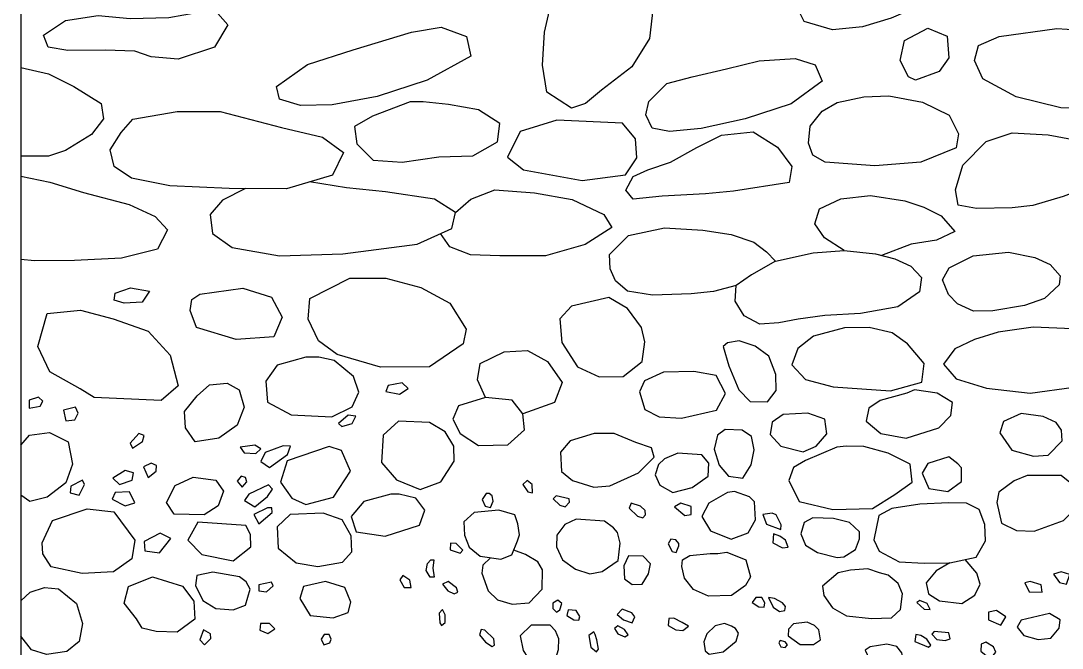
# Model space of a CAD drawing. Header units: millimetres. Extents: x 39 to 1913, y -1214 to 273.
# Drawn here: x 1462.43 to 1505.96, y 178.16 to 204.4 of the extents above; entities that cross this region are included whole.
import ezdxf

# ---------------------------------------------------------------- set-up
doc = ezdxf.new("R2010")
doc.units = ezdxf.units.MM

msp = doc.modelspace()

# ---------------------------------------------------------------- linework, layer by layer
at = {"color": 252}
for points in [[(1462.43, 262.8), (1462.43, 37.8), (1537.43, 37.8), (1537.43, 262.8)], [(1495.323, 205.694), (1496.499, 206.721), (1497.808, 207.764), (1498.967, 208.609), (1500.011, 209.338), (1500.939, 209.437), (1502.248, 208.642), (1503.358, 208.129), (1503.656, 207.499), (1502.397, 206.555), (1501.221, 205.76), (1500.028, 205.048), (1498.802, 204.518), (1497.609, 204.154), (1496.35, 204.021), (1495.173, 204.369), (1494.925, 204.883), (1495.323, 205.694)], [(1485.451, 200.755), (1484.418, 201.416), (1484.233, 202.554), (1484.312, 203.93), (1484.604, 205.2), (1484.974, 206.603), (1485.292, 207.714), (1485.768, 208.482), (1487.516, 208.693), (1488.31, 208.773), (1488.866, 208.297), (1488.998, 206.709), (1488.866, 204.989), (1488.707, 203.666), (1487.966, 202.475), (1486.695, 201.496), (1486.033, 200.94), (1485.451, 200.755)], [(1467.199, 203.127), (1465.961, 203.175), (1464.398, 203.159), (1463.567, 203.306), (1463.371, 203.81), (1464.3, 204.413), (1465.668, 204.625), (1467.004, 204.494), (1468.616, 204.543), (1469.871, 204.771), (1470.669, 204.706), (1471.076, 204.234), (1470.522, 203.306), (1469.007, 202.801), (1467.883, 202.899), (1467.199, 203.127)], [(1473.115, 201.654), (1474.412, 202.581), (1476.318, 203.189), (1478.753, 203.93), (1479.997, 204.142), (1481.056, 203.745), (1481.242, 202.925), (1479.415, 201.919), (1477.324, 201.231), (1475.444, 200.887), (1474.121, 200.861), (1473.247, 201.125), (1473.115, 201.654)], [(1501.148, 203.768), (1501.214, 202.854), (1500.815, 202.29), (1499.819, 201.924), (1499.536, 202.057), (1499.188, 202.738), (1499.37, 203.585), (1500.334, 204.1), (1501.148, 203.768)], [(1503.324, 203.751), (1505.732, 204.083), (1507.46, 203.967), (1510.334, 203.668), (1511.862, 203.303), (1512.394, 202.506), (1511.347, 201.277), (1508.274, 200.696), (1505.899, 200.762), (1504.038, 201.227), (1502.643, 201.974), (1502.294, 202.738), (1502.46, 203.369), (1503.324, 203.751)], [(1488.672, 201.035), (1489.438, 201.784), (1490.487, 202.067), (1491.92, 202.4), (1493.285, 202.733), (1494.801, 202.833), (1495.634, 202.566), (1495.917, 201.884), (1494.634, 200.935), (1492.702, 200.302), (1490.87, 199.903), (1489.538, 199.769), (1488.822, 199.919), (1488.555, 200.469), (1488.672, 201.035)], [(1462.43, 202.448), (1463.584, 202.184), (1464.643, 201.654), (1465.782, 200.94), (1465.888, 200.305), (1465.385, 199.643), (1464.299, 198.982), (1463.584, 198.744), (1462.43, 198.744)], [(1497.666, 201.218), (1498.715, 201.268), (1500.114, 201.001), (1501.23, 200.452), (1501.629, 199.67), (1501.53, 199.087), (1500.047, 198.488), (1498.132, 198.338), (1496.05, 198.488), (1495.534, 198.787), (1495.351, 199.287), (1495.417, 200.003), (1495.917, 200.619), (1496.55, 200.985), (1497.666, 201.218)], [(1478.707, 201.018), (1477.125, 200.418), (1476.376, 199.985), (1476.476, 199.253), (1477.159, 198.57), (1478.374, 198.487), (1479.907, 198.72), (1481.322, 198.753), (1482.355, 199.336), (1482.455, 200.102), (1481.555, 200.685), (1480.306, 200.901), (1479.24, 201.018), (1478.707, 201.018)], [(1467.109, 200.283), (1468.958, 200.616), (1470.757, 200.616), (1473.321, 199.934), (1475.037, 199.534), (1475.92, 198.901), (1475.453, 197.953), (1473.538, 197.37), (1471.14, 197.386), (1468.658, 197.503), (1467.059, 197.819), (1466.326, 198.302), (1466.16, 199.001), (1466.626, 199.734), (1467.109, 200.283)], [(1487.584, 200.119), (1484.836, 200.252), (1483.304, 199.769), (1482.771, 198.703), (1483.437, 198.171), (1485.886, 197.721), (1487.701, 197.954), (1488.184, 198.67), (1488.117, 199.469), (1487.584, 200.119)], [(1488.639, 198.171), (1489.588, 198.488), (1490.687, 199.104), (1491.72, 199.62), (1493.036, 199.753), (1494.051, 199.12), (1494.651, 198.304), (1494.551, 197.638), (1492.219, 197.272), (1491.054, 197.172), (1489.238, 197.072), (1488.022, 196.939), (1487.723, 197.322), (1488.022, 197.888), (1488.639, 198.171)], [(1503.867, 196.573), (1502.368, 196.557), (1501.602, 196.69), (1501.502, 197.339), (1501.802, 198.371), (1502.784, 199.354), (1503.867, 199.72), (1505.366, 199.637), (1507.314, 199.27), (1508.23, 198.821), (1508.397, 198.205), (1507.264, 197.522), (1505.999, 197.056), (1504.733, 196.673), (1503.867, 196.573)], [(1462.43, 197.903), (1463.645, 197.653), (1465.044, 197.22), (1466.959, 196.721), (1468.042, 196.221), (1468.558, 195.655), (1468.142, 194.856), (1466.643, 194.473), (1464.678, 194.373), (1462.995, 194.356), (1462.43, 194.423)], [(1471.824, 197.382), (1470.857, 196.903), (1470.341, 196.304), (1470.441, 195.505), (1471.257, 194.922), (1473.239, 194.572), (1475.887, 194.656), (1479.002, 195.055), (1480.451, 195.721), (1480.601, 196.387), (1479.718, 196.936), (1477.669, 197.253), (1476.037, 197.419), (1474.496, 197.661)], [(1480.601, 196.387), (1481.239, 196.939), (1482.238, 197.338), (1483.904, 197.205), (1485.469, 196.922), (1486.802, 196.306), (1487.135, 195.757), (1486.019, 195.041), (1484.353, 194.575), (1482.455, 194.575), (1481.222, 194.608), (1480.356, 194.941), (1479.977, 195.504)], [(1496.85, 194.792), (1496.017, 195.324), (1495.617, 195.907), (1495.817, 196.54), (1496.7, 196.956), (1497.949, 197.089), (1499.381, 196.873), (1500.18, 196.606), (1500.897, 196.24), (1501.463, 195.591), (1500.697, 195.224), (1499.648, 195.058), (1498.404, 194.591)], [(1487.04, 194.625), (1487.823, 195.424), (1489.338, 195.741), (1490.937, 195.641), (1492.12, 195.458), (1493.069, 195.141), (1493.602, 194.742), (1493.968, 194.342), (1492.969, 193.776), (1492.336, 193.327), (1491.387, 193.077), (1490.454, 192.977), (1488.839, 192.927), (1487.789, 193.093), (1487.29, 193.526), (1487.056, 194.026), (1487.04, 194.625)], [(1493.968, 194.342), (1495.55, 194.692), (1496.85, 194.792), (1498.149, 194.658), (1498.965, 194.442), (1499.631, 194.142), (1500.081, 193.659), (1499.997, 193.06), (1499.081, 192.444), (1497.532, 192.161), (1496.033, 192.078), (1494.918, 191.928), (1494.118, 191.762), (1493.319, 191.712), (1492.669, 192.061), (1492.286, 192.677), (1492.336, 193.327)], [(1501.235, 194.074), (1502.235, 194.573), (1503.717, 194.723), (1504.816, 194.507), (1505.449, 194.207), (1505.865, 193.741), (1505.832, 193.358), (1505.216, 192.792), (1504.383, 192.492), (1503.051, 192.276), (1502.251, 192.259), (1501.585, 192.559), (1501.202, 192.958), (1500.952, 193.574), (1501.235, 194.074)], [(1474.505, 192.791), (1476.187, 193.64), (1477.686, 193.64), (1479.152, 193.24), (1480.367, 192.591), (1481.05, 191.509), (1480.917, 190.893), (1479.518, 189.927), (1477.469, 189.911), (1475.654, 190.443), (1474.871, 191.01), (1474.438, 191.925), (1474.505, 192.791)], [(1467.018, 193.229), (1467.804, 193.094), (1467.505, 192.633), (1466.754, 192.59), (1466.329, 192.718), (1466.371, 193.004), (1467.018, 193.229)], [(1469.908, 192.974), (1471.707, 193.224), (1472.906, 192.841), (1473.356, 192.008), (1473.006, 191.176), (1471.424, 191.076), (1469.775, 191.576), (1469.508, 192.291), (1469.575, 192.741), (1469.908, 192.974)], [(1487.001, 192.828), (1485.441, 192.464), (1484.96, 191.93), (1485.046, 190.948), (1485.698, 189.922), (1486.606, 189.506), (1487.611, 189.527), (1488.401, 190.157), (1488.508, 190.969), (1488.369, 191.578), (1487.781, 192.368), (1487.001, 192.828)], [(1464.911, 189.012), (1463.645, 189.712), (1463.145, 190.777), (1463.528, 192.159), (1464.927, 192.292), (1466.293, 191.942), (1467.759, 191.426), (1468.675, 190.411), (1469.008, 189.129), (1468.292, 188.513), (1465.494, 188.646), (1464.911, 189.012)], [(1498.856, 191.343), (1497.895, 191.567), (1496.858, 191.556), (1495.555, 191.204), (1494.903, 190.691), (1494.657, 190.007), (1495.223, 189.399), (1496.388, 189.089), (1498.782, 188.929), (1500.085, 189.292), (1500.192, 190.061), (1499.487, 190.883), (1498.856, 191.343)], [(1506.38, 191.515), (1504.739, 191.583), (1503.286, 191.378), (1502.294, 191.071), (1501.474, 190.678), (1500.995, 190.045), (1501.525, 189.43), (1502.79, 189.037), (1504.619, 188.832), (1506.449, 189.071), (1507.543, 189.635), (1507.645, 190.302), (1507.389, 191.036), (1506.38, 191.515)], [(1493.691, 190.371), (1493.124, 190.787), (1492.451, 191.022), (1491.97, 190.937), (1491.789, 190.777), (1492.024, 189.976), (1492.44, 188.971), (1492.911, 188.48), (1493.637, 188.459), (1494.001, 188.939), (1493.99, 189.612), (1493.691, 190.371)], [(1474.346, 190.337), (1473.151, 189.995), (1472.67, 189.323), (1472.734, 188.449), (1473.727, 187.915), (1475.424, 187.83), (1476.277, 188.257), (1476.555, 188.865), (1476.331, 189.526), (1475.53, 190.187), (1474.89, 190.337), (1474.346, 190.337)], [(1481.849, 188.639), (1481.517, 189.387), (1481.624, 190.06), (1482.629, 190.551), (1483.612, 190.615), (1484.445, 190.156), (1485.054, 189.269), (1484.734, 188.436), (1483.419, 187.966)], [(1490.56, 189.73), (1489.288, 189.698), (1488.497, 189.345), (1488.284, 188.886), (1488.508, 188.149), (1489.107, 187.829), (1490.047, 187.786), (1491.511, 188.117), (1491.885, 188.811), (1491.5, 189.559), (1490.56, 189.73)], [(1470.323, 189.174), (1471.059, 189.249), (1471.55, 188.971), (1471.763, 188.246), (1471.475, 187.489), (1470.707, 186.945), (1469.714, 186.795), (1469.309, 187.382), (1469.277, 188.054), (1469.8, 188.715), (1470.323, 189.174)], [(1478.369, 189.259), (1477.782, 189.142), (1477.686, 188.897), (1478.262, 188.79), (1478.625, 189.014), (1478.369, 189.259)], [(1499.466, 188.822), (1498.354, 188.512), (1497.873, 188.202), (1497.767, 187.657), (1498.376, 187.134), (1499.433, 186.942), (1500.801, 187.38), (1501.303, 187.892), (1501.368, 188.437), (1500.726, 188.822), (1499.786, 188.961), (1499.466, 188.822)], [(1463.165, 188.661), (1462.783, 188.534), (1462.783, 188.205), (1463.239, 188.279), (1463.356, 188.491), (1463.165, 188.661)], [(1482.971, 188.532), (1481.849, 188.639), (1480.727, 188.297), (1480.492, 187.742), (1480.791, 187.144), (1481.56, 186.642), (1482.789, 186.663), (1483.484, 187.293), (1483.419, 187.966), (1482.971, 188.532)], [(1464.715, 188.237), (1464.216, 188.109), (1464.312, 187.664), (1464.683, 187.706), (1464.832, 187.993), (1464.715, 188.237)], [(1476.117, 187.905), (1475.701, 187.563), (1475.85, 187.425), (1476.277, 187.553), (1476.437, 187.862), (1476.117, 187.905)], [(1479.511, 187.595), (1478.209, 187.659), (1477.569, 187.062), (1477.505, 185.92), (1478.134, 185.195), (1479.127, 184.79), (1479.991, 185.11), (1480.546, 185.974), (1480.535, 186.603), (1480.162, 187.201), (1479.511, 187.595)], [(1496.042, 187.732), (1495.326, 187.989), (1494.289, 187.935), (1493.84, 187.615), (1493.744, 187.091), (1494.193, 186.611), (1495.133, 186.365), (1495.678, 186.611), (1496.116, 187.124), (1496.042, 187.732)], [(1505.711, 187.594), (1505.159, 187.843), (1504.237, 187.973), (1503.5, 187.638), (1503.348, 187.172), (1503.847, 186.435), (1504.757, 186.196), (1505.365, 186.229), (1505.95, 186.836), (1505.928, 187.28), (1505.711, 187.594)], [(1462.43, 186.645), (1462.794, 187.069), (1463.622, 187.175), (1464.407, 186.783), (1464.588, 185.849), (1464.312, 185.074), (1463.537, 184.48), (1462.804, 184.3), (1462.43, 184.565)], [(1492.579, 187.284), (1491.863, 187.305), (1491.543, 187.07), (1491.404, 186.483), (1491.618, 185.81), (1492.013, 185.35), (1492.601, 185.265), (1492.953, 185.831), (1493.082, 186.461), (1492.975, 187.017), (1492.579, 187.284)], [(1467.358, 187.144), (1466.997, 186.73), (1467.104, 186.528), (1467.518, 186.804), (1467.581, 187.059), (1467.358, 187.144)], [(1488.134, 186.76), (1487.226, 187.134), (1486.392, 187.145), (1485.388, 186.835), (1484.982, 186.354), (1485.025, 185.553), (1485.495, 185.169), (1486.382, 184.891), (1487.044, 184.955), (1488.241, 185.489), (1488.903, 186.151), (1488.786, 186.536), (1488.134, 186.76)], [(1472.211, 186.646), (1471.592, 186.571), (1471.763, 186.336), (1472.254, 186.304), (1472.457, 186.496), (1472.211, 186.646)], [(1473.396, 186.624), (1472.638, 186.347), (1472.457, 185.963), (1472.83, 185.718), (1473.577, 186.262), (1473.705, 186.614), (1473.396, 186.624)], [(1475.317, 186.592), (1473.556, 185.995), (1473.289, 185.099), (1473.759, 184.427), (1474.346, 184.171), (1475.498, 184.48), (1476.203, 185.568), (1475.84, 186.422), (1475.317, 186.592)], [(1490.891, 186.248), (1489.897, 186.322), (1489.331, 186.077), (1489.085, 185.842), (1488.946, 185.414), (1489.139, 184.977), (1489.684, 184.667), (1490.485, 184.88), (1491.158, 185.35), (1491.19, 185.895), (1490.891, 186.248)], [(1496.539, 186.561), (1495.881, 186.284), (1495.222, 186.007), (1494.72, 185.713), (1494.53, 185.176), (1494.963, 184.293), (1496.366, 183.964), (1498.028, 183.999), (1498.964, 184.587), (1499.691, 185.107), (1499.605, 185.851), (1498.687, 186.319), (1497.665, 186.596), (1496.937, 186.613), (1496.539, 186.561)], [(1467.879, 185.891), (1467.56, 185.743), (1467.751, 185.297), (1468.091, 185.562), (1468.102, 185.796), (1467.879, 185.891)], [(1501.223, 186.164), (1500.335, 185.882), (1500.107, 185.481), (1500.389, 184.842), (1501.18, 184.712), (1501.744, 185.134), (1501.744, 185.698), (1501.592, 185.871), (1501.223, 186.164)], [(1466.796, 185.584), (1466.276, 185.276), (1466.552, 185.011), (1467.082, 185.18), (1467.146, 185.488), (1466.796, 185.584)], [(1465.012, 185.18), (1464.524, 184.936), (1464.492, 184.65), (1464.864, 184.554), (1465.097, 185.011), (1465.012, 185.18)], [(1470.097, 183.737), (1468.845, 183.758), (1468.516, 184.257), (1468.887, 184.958), (1469.63, 185.308), (1470.586, 185.191), (1470.904, 184.724), (1470.681, 184.109), (1470.097, 183.737)], [(1471.635, 185.355), (1471.475, 185.142), (1471.688, 184.886), (1471.87, 185.11), (1471.827, 185.291), (1471.635, 185.355)], [(1472.788, 184.992), (1471.955, 184.598), (1471.785, 184.342), (1472.211, 184.075), (1472.734, 184.502), (1472.948, 184.811), (1472.788, 184.992)], [(1483.796, 185.009), (1483.594, 185.177), (1483.415, 185.009), (1483.617, 184.696), (1483.818, 184.652), (1483.818, 184.652), (1483.796, 185.009)], [(1505.907, 185.384), (1504.497, 185.384), (1503.944, 185.156), (1503.305, 184.69), (1503.218, 184.257), (1503.413, 183.39), (1504.053, 183.086), (1504.779, 183.054), (1506.004, 183.498), (1506.535, 184.018), (1506.557, 184.571), (1506.416, 184.983), (1505.907, 185.384)], [(1466.976, 184.692), (1466.371, 184.671), (1466.254, 184.384), (1466.796, 184.109), (1467.189, 184.236), (1466.976, 184.692)], [(1477.899, 184.598), (1476.768, 184.299), (1476.235, 183.67), (1476.448, 183.029), (1477.665, 182.848), (1479.095, 183.307), (1479.319, 183.936), (1478.935, 184.438), (1478.241, 184.598), (1477.899, 184.598)], [(1482.128, 184.535), (1482.002, 184.633), (1481.876, 184.633), (1481.715, 184.373), (1481.834, 184.1), (1482.065, 184.037), (1482.17, 184.303), (1482.128, 184.535)], [(1491.973, 184.668), (1491.193, 184.218), (1490.898, 183.67), (1491.256, 183.073), (1492.12, 182.722), (1492.83, 182.982), (1493.14, 183.523), (1493.097, 184.275), (1492.887, 184.492), (1492.254, 184.71), (1491.973, 184.668)], [(1485.353, 184.401), (1484.806, 184.535), (1484.687, 184.408), (1484.953, 184.135), (1485.185, 184.072), (1485.367, 184.268), (1485.353, 184.401)], [(1488.521, 183.911), (1488.325, 184.093), (1487.939, 184.226), (1487.855, 184.009), (1488.199, 183.68), (1488.423, 183.61), (1488.542, 183.729), (1488.521, 183.911)], [(1490.012, 184.218), (1489.752, 184.064), (1490.181, 183.706), (1490.455, 183.755), (1490.455, 184.085), (1490.012, 184.218)], [(1501.95, 184.224), (1501.213, 184.235), (1500.009, 184.181), (1498.839, 184.007), (1498.297, 183.704), (1498.08, 182.685), (1498.307, 182.219), (1499.142, 181.764), (1500.194, 181.71), (1501.256, 181.732), (1502.362, 181.97), (1502.752, 182.653), (1502.719, 183.325), (1502.481, 183.953), (1501.95, 184.224)], [(1463.324, 182.57), (1463.76, 183.493), (1465.203, 183.981), (1466.318, 183.854), (1467.199, 182.676), (1467.072, 181.891), (1466.297, 181.349), (1464.991, 181.275), (1463.696, 181.562), (1463.356, 182.103), (1463.324, 182.57)], [(1472.745, 184.032), (1472.169, 183.755), (1472.382, 183.36), (1472.937, 183.83), (1472.916, 184.022), (1472.745, 184.032)], [(1475.061, 183.808), (1473.684, 183.744), (1473.151, 183.232), (1473.193, 182.347), (1473.94, 181.728), (1474.847, 181.579), (1475.882, 181.749), (1476.267, 182.187), (1476.235, 182.859), (1475.861, 183.531), (1475.061, 183.808)], [(1483.078, 183.74), (1482.407, 183.928), (1481.372, 183.83), (1480.946, 183.446), (1480.981, 182.887), (1481.163, 182.377), (1481.631, 182.006), (1482.498, 181.88), (1482.952, 182.055), (1483.19, 182.649), (1483.274, 182.901), (1483.204, 183.355), (1483.078, 183.74)], [(1493.835, 183.811), (1493.442, 183.748), (1493.596, 183.34), (1494.194, 183.122), (1494.215, 183.312), (1494.004, 183.734), (1493.835, 183.811)], [(1471.838, 183.291), (1469.832, 183.429), (1469.407, 182.676), (1469.991, 182.071), (1471.308, 181.816), (1472.04, 182.4), (1472.03, 182.909), (1471.838, 183.291)], [(1486.832, 183.476), (1485.64, 183.561), (1485.163, 183.336), (1484.827, 182.881), (1484.813, 182.39), (1485.065, 181.851), (1485.619, 181.465), (1486.208, 181.262), (1486.727, 181.367), (1487.4, 181.83), (1487.484, 182.552), (1487.365, 183), (1487.196, 183.189), (1486.832, 183.476)], [(1497.068, 183.41), (1496.394, 183.586), (1495.529, 183.607), (1495.178, 183.417), (1495.037, 182.947), (1495.227, 182.469), (1495.733, 182.153), (1496.548, 181.949), (1496.829, 181.984), (1497.314, 182.286), (1497.483, 182.729), (1497.49, 183.031), (1497.068, 183.41)], [(1468.25, 182.973), (1467.592, 182.623), (1467.613, 182.23), (1468.229, 182.145), (1468.696, 182.74), (1468.25, 182.973)], [(1494.152, 182.841), (1493.885, 182.947), (1493.863, 182.56), (1494.264, 182.35), (1494.503, 182.378), (1494.398, 182.673), (1494.152, 182.841)], [(1480.631, 182.53), (1480.394, 182.544), (1480.38, 182.265), (1480.792, 182.132), (1480.904, 182.258), (1480.631, 182.53)], [(1489.594, 182.72), (1489.482, 182.523), (1489.65, 182.208), (1489.825, 182.166), (1489.937, 182.432), (1489.937, 182.538), (1489.811, 182.685), (1489.594, 182.72)], [(1482.065, 181.943), (1481.736, 181.629), (1481.694, 181.3), (1481.967, 180.553), (1482.351, 180.182), (1482.966, 179.993), (1483.68, 180.049), (1484.218, 180.629), (1484.232, 181.433), (1484.043, 181.769), (1483.526, 182.069), (1483.032, 182.253)], [(1488.444, 182.012), (1487.834, 182.026), (1487.638, 181.599), (1487.659, 181.052), (1487.982, 180.821), (1488.402, 180.828), (1488.662, 181.262), (1488.753, 181.69), (1488.444, 182.012)], [(1491.938, 182.167), (1492.739, 181.858), (1492.929, 181.148), (1492.718, 180.783), (1492.135, 180.361), (1491.172, 180.326), (1490.546, 180.614), (1490.167, 181.092), (1490.061, 181.57), (1490.082, 181.851), (1490.399, 182.04), (1491.242, 182.111), (1491.558, 182.111), (1491.938, 182.167)], [(1479.694, 181.846), (1479.652, 181.51), (1479.708, 181.133), (1479.534, 181.133), (1479.366, 181.405), (1479.429, 181.706), (1479.562, 181.853), (1479.694, 181.846)], [(1501.256, 181.732), (1500.692, 181.396), (1500.269, 180.886), (1500.367, 180.431), (1500.833, 180.139), (1501.755, 180.02), (1502.307, 180.377), (1502.524, 180.832), (1502.383, 181.298), (1501.899, 181.87)], [(1467.265, 179.39), (1466.756, 180.042), (1466.933, 180.738), (1467.939, 181.136), (1469.188, 180.749), (1469.664, 180.13), (1469.697, 179.367), (1468.967, 178.826), (1468.083, 178.848), (1467.497, 178.992), (1467.265, 179.39)], [(1471.576, 181.147), (1470.459, 181.335), (1469.785, 181.202), (1469.73, 180.782), (1470.039, 180.152), (1470.581, 179.821), (1471.3, 179.765), (1471.819, 179.953), (1472.018, 180.627), (1471.852, 180.937), (1471.576, 181.147)], [(1478.695, 181), (1478.394, 181.196), (1478.275, 181.021), (1478.457, 180.699), (1478.75, 180.692), (1478.695, 181)], [(1498.327, 181.31), (1497.835, 181.478), (1497.111, 181.415), (1496.591, 181.31), (1495.944, 180.755), (1496, 180.354), (1496.359, 179.841), (1496.942, 179.511), (1497.989, 179.392), (1498.819, 179.42), (1499.191, 179.771), (1499.275, 180.425), (1499.107, 180.86), (1498.685, 181.211), (1498.327, 181.31)], [(1505.917, 181.352), (1505.592, 181.255), (1505.842, 180.908), (1506.134, 180.832), (1506.275, 181.233), (1505.917, 181.352)], [(1462.43, 180.132), (1462.816, 180.5), (1463.421, 180.698), (1464.004, 180.643), (1464.763, 180.027), (1465.005, 179.192), (1464.862, 178.433), (1464.356, 178.015), (1463.509, 177.894), (1462.882, 178.092), (1462.43, 178.653)], [(1472.914, 180.915), (1472.372, 180.804), (1472.383, 180.561), (1472.693, 180.517), (1472.98, 180.771), (1472.914, 180.915)], [(1475.976, 180.694), (1475.169, 180.948), (1474.24, 180.738), (1474.086, 180.241), (1474.528, 179.522), (1475.479, 179.423), (1476.109, 179.644), (1476.23, 180.075), (1475.976, 180.694)], [(1480.638, 180.678), (1480.296, 180.944), (1480.058, 180.839), (1480.282, 180.56), (1480.547, 180.434), (1480.694, 180.497), (1480.638, 180.678)], [(1504.617, 180.941), (1504.389, 180.886), (1504.573, 180.518), (1505.115, 180.507), (1505.083, 180.811), (1504.617, 180.941)], [(1493.407, 180.275), (1493.154, 180.275), (1492.999, 180.072), (1493.273, 179.882), (1493.505, 179.868), (1493.526, 180.057), (1493.407, 180.275)], [(1494.271, 180.057), (1493.934, 180.24), (1493.674, 180.275), (1493.878, 179.875), (1494.138, 179.685), (1494.37, 179.734), (1494.398, 179.896), (1494.271, 180.057)], [(1480.058, 179.777), (1479.911, 179.616), (1479.939, 179.218), (1480.009, 179.106), (1480.163, 179.232), (1480.163, 179.546), (1480.058, 179.777)], [(1484.876, 180.169), (1484.666, 180.036), (1484.666, 179.812), (1484.82, 179.664), (1484.96, 179.756), (1485.044, 180.022), (1484.876, 180.169)], [(1485.64, 179.728), (1485.311, 179.763), (1485.255, 179.517), (1485.549, 179.349), (1485.759, 179.335), (1485.794, 179.482), (1485.64, 179.728)], [(1487.968, 179.642), (1487.568, 179.789), (1487.358, 179.565), (1487.625, 179.34), (1487.982, 179.214), (1488.094, 179.466), (1487.968, 179.642)], [(1500.317, 180.02), (1500.001, 180.146), (1499.881, 180.069), (1500.191, 179.787), (1500.444, 179.773), (1500.317, 180.02)], [(1490.078, 179.235), (1489.728, 179.41), (1489.51, 179.403), (1489.482, 179.102), (1489.805, 178.927), (1490.106, 178.892), (1490.33, 179.081), (1490.078, 179.235)], [(1503.207, 179.738), (1502.871, 179.662), (1502.871, 179.348), (1503.392, 179.12), (1503.598, 179.467), (1503.207, 179.738)], [(1505.43, 179.608), (1504.237, 179.326), (1504.074, 179.033), (1504.346, 178.687), (1504.953, 178.513), (1505.484, 178.578), (1505.831, 178.99), (1505.874, 179.348), (1505.43, 179.608)], [(1470.065, 178.921), (1469.912, 178.506), (1470.113, 178.298), (1470.369, 178.568), (1470.362, 178.755), (1470.065, 178.921)], [(1472.818, 179.184), (1472.452, 179.191), (1472.417, 178.914), (1472.756, 178.769), (1473.047, 178.969), (1472.818, 179.184)], [(1482.204, 178.554), (1481.827, 178.917), (1481.666, 178.945), (1481.596, 178.714), (1481.848, 178.414), (1482.134, 178.232), (1482.225, 178.281), (1482.204, 178.554)], [(1484.561, 179.116), (1483.762, 179.123), (1483.299, 178.675), (1483.426, 178.065), (1483.79, 177.504), (1484.477, 177.392), (1484.757, 177.637), (1484.898, 178.1), (1484.919, 178.548), (1484.771, 178.885), (1484.561, 179.116)], [(1487.66, 178.941), (1487.379, 179.095), (1487.246, 178.983), (1487.379, 178.752), (1487.681, 178.633), (1487.814, 178.71), (1487.66, 178.941)], [(1491.839, 179.189), (1491.458, 179.089), (1491.098, 178.76), (1490.979, 178.418), (1491.028, 178.04), (1491.203, 177.904), (1491.782, 178.001), (1492.335, 178.453), (1492.423, 178.786), (1492.295, 178.979), (1492.129, 179.084), (1491.839, 179.189)], [(1495.298, 179.242), (1494.728, 179.179), (1494.51, 178.954), (1494.503, 178.673), (1495.002, 178.315), (1495.565, 178.315), (1495.853, 178.512), (1495.79, 178.919), (1495.607, 179.102), (1495.298, 179.242)], [(1475.318, 178.722), (1475.109, 178.722), (1474.984, 178.534), (1475.095, 178.298), (1475.346, 178.374), (1475.395, 178.527), (1475.318, 178.722)], [(1486.384, 178.836), (1486.173, 178.682), (1486.251, 178.205), (1486.489, 178.009), (1486.58, 178.114), (1486.503, 178.506), (1486.44, 178.731), (1486.384, 178.836)], [(1494.384, 178.427), (1494.173, 178.484), (1494.117, 178.378), (1494.194, 178.21), (1494.384, 178.189), (1494.475, 178.294), (1494.384, 178.427)], [(1500.303, 178.528), (1500.043, 178.683), (1499.839, 178.732), (1499.797, 178.437), (1500.367, 178.197), (1500.472, 178.282), (1500.303, 178.528)], [(1501.225, 178.795), (1500.599, 178.859), (1500.507, 178.739), (1500.711, 178.521), (1501.063, 178.472), (1501.267, 178.549), (1501.225, 178.795)], [(1499.044, 178.226), (1498.621, 178.324), (1497.932, 178.212), (1497.72, 178.078), (1497.967, 177.529), (1498.34, 177.396), (1498.854, 177.374), (1499.163, 177.543), (1499.29, 177.768), (1499.255, 177.965), (1499.044, 178.226)], [(1503.083, 178.219), (1502.766, 178.409), (1502.576, 178.324), (1502.562, 178.029), (1502.865, 177.775), (1503.006, 177.761), (1503.189, 177.993), (1503.083, 178.219)]]:
    msp.add_lwpolyline(points, dxfattribs=at)

doc.saveas('drawing.dxf')
